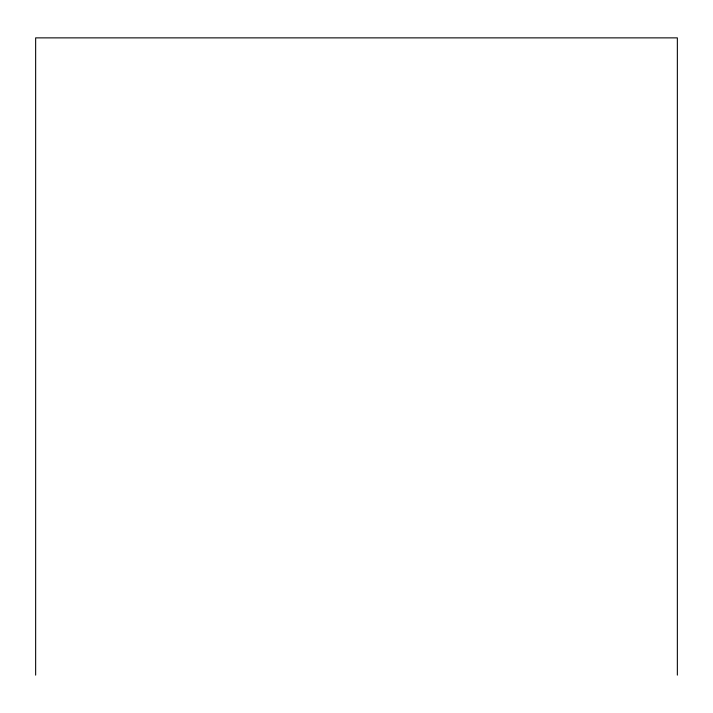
<?xml version="1.0" encoding="UTF-8"?>
<svg xmlns="http://www.w3.org/2000/svg" width="713" height="713" viewBox="0 0 713 713"><rect width="100%" height="100%" fill="white"/><g stroke="black" fill="none" stroke-linecap="round" stroke-linejoin="round"><path stroke-width="1.07" d="M677.35 675.131L677.35 37.869L35.65 37.869L35.65 675.131"/></g></svg>
